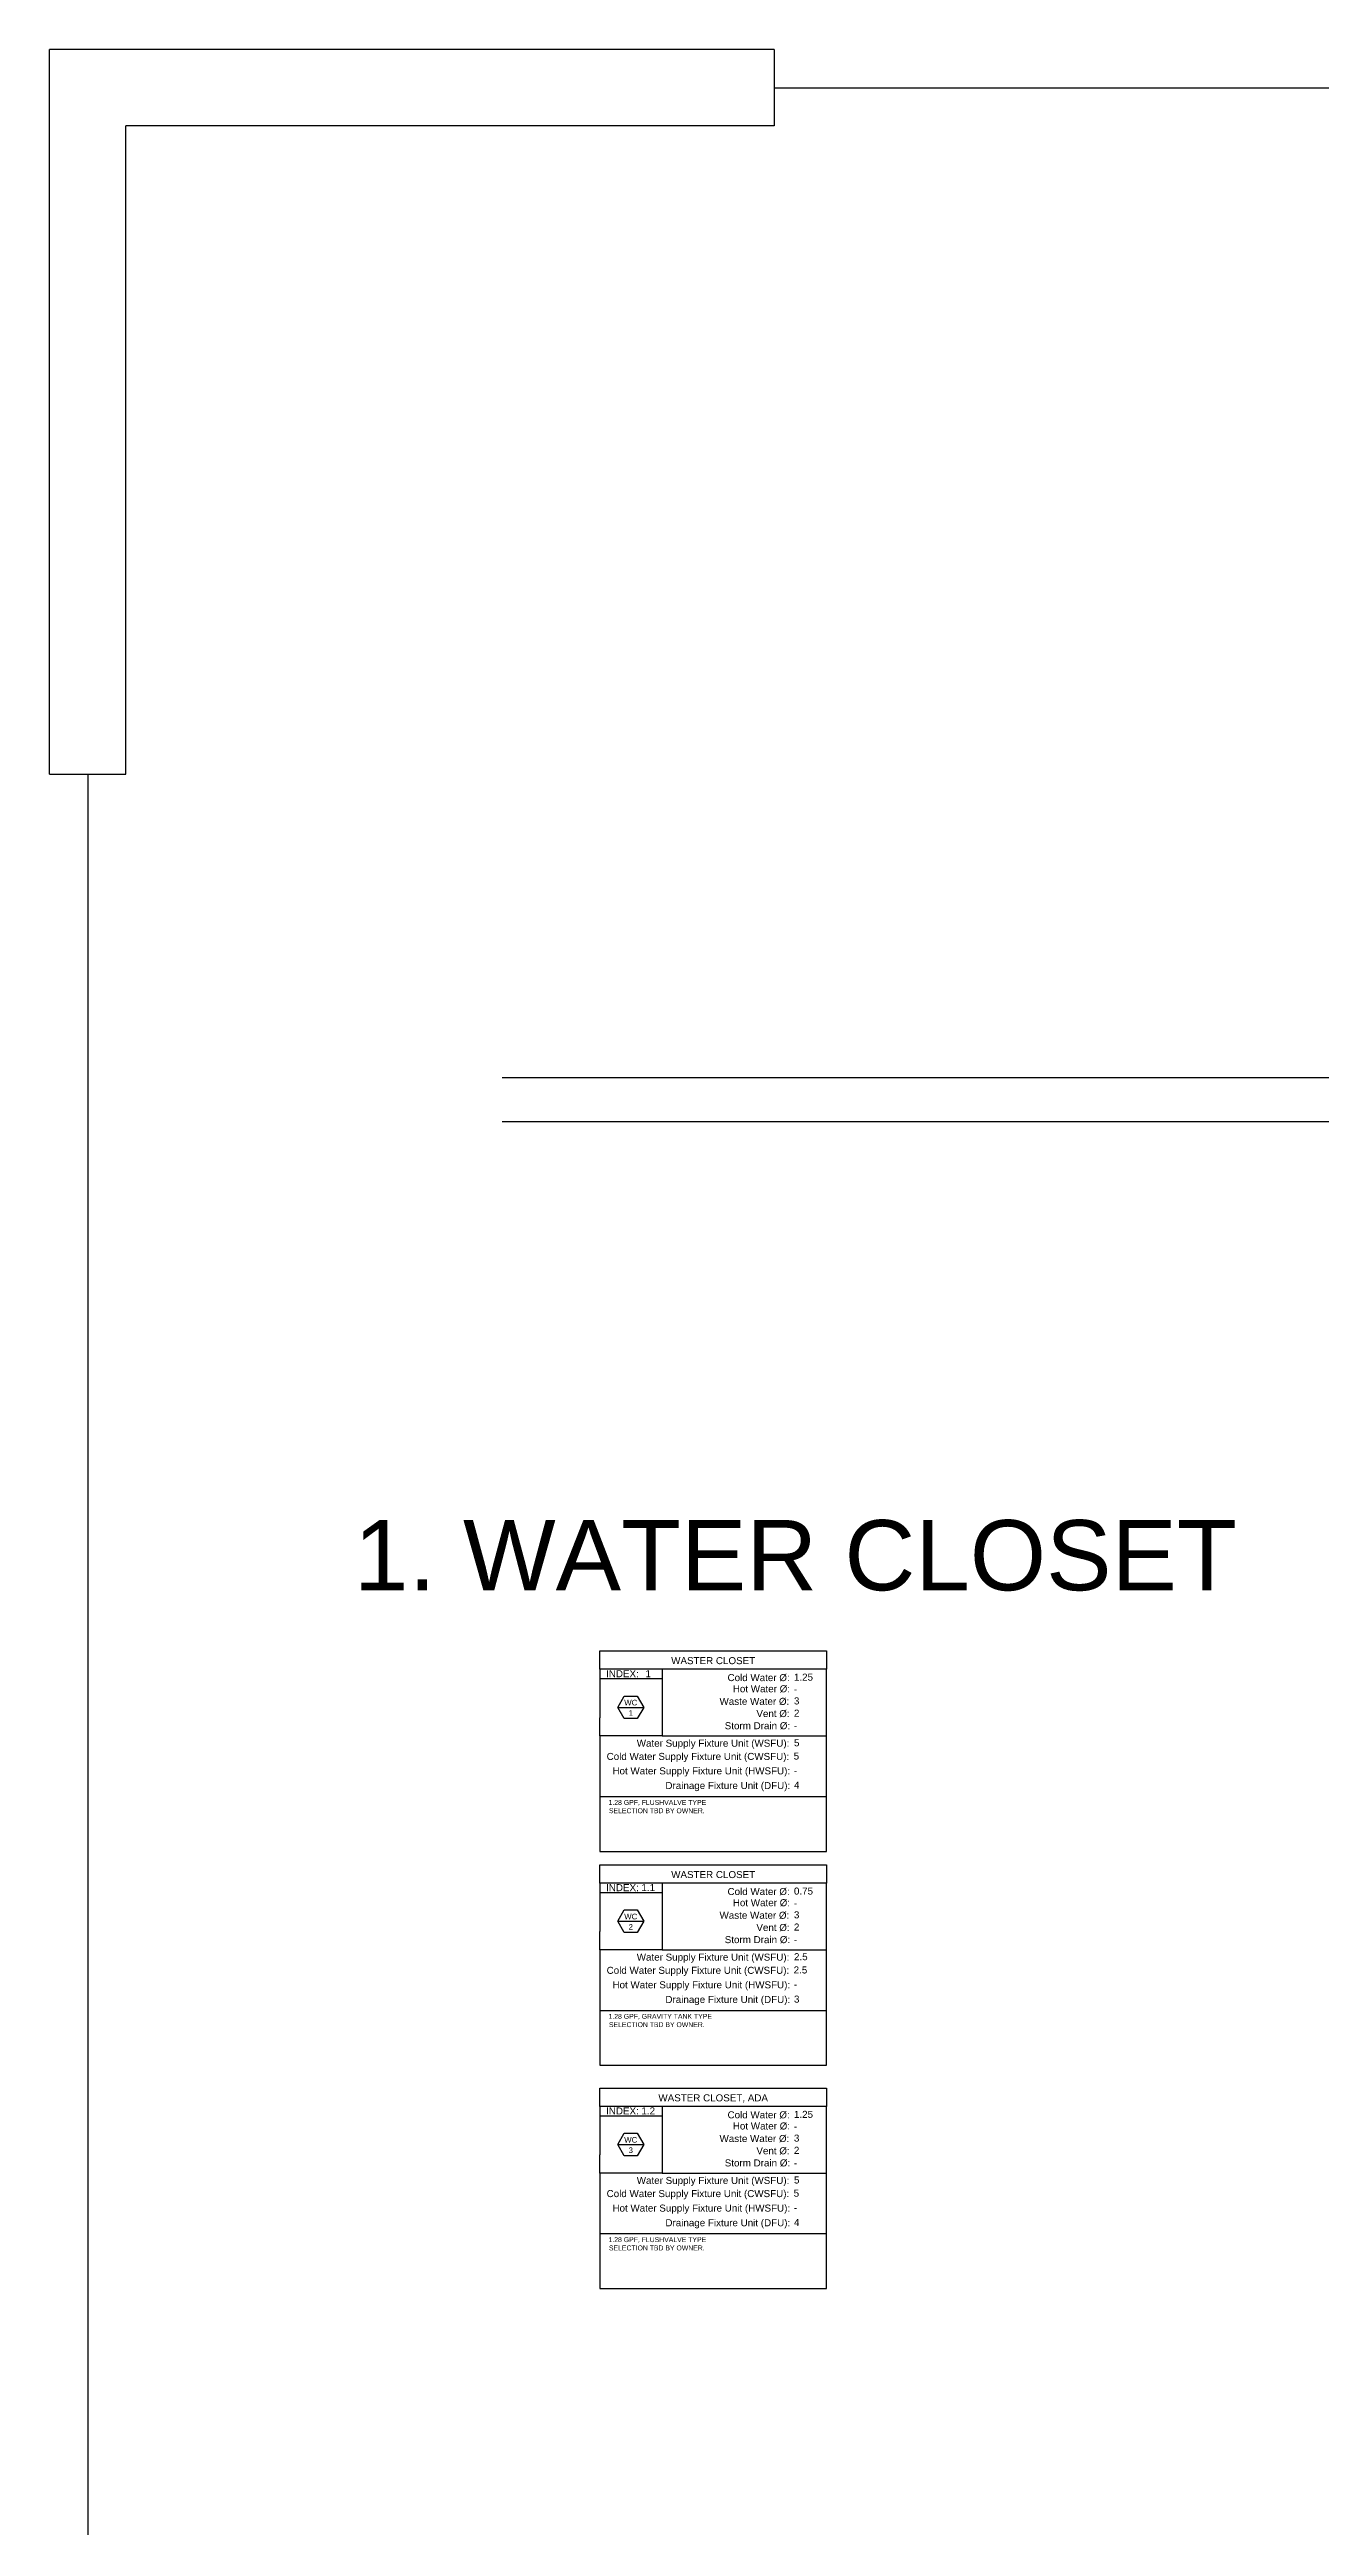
# Model space of a CAD drawing. Header units: inches. Extents: x -402 to -9, y -37 to 148.
# Drawn here: x -402.49 to -384.39, y -1.88 to 33.39 of the extents above; entities that cross this region are included whole.
import ezdxf
from ezdxf.enums import TextEntityAlignment as Align

# ---------------------------------------------------------------- set-up
doc = ezdxf.new("R2010")
doc.units = ezdxf.units.IN
doc.header["$MEASUREMENT"] = 0
doc.layers.add('FIXTURE_DETAILS_[GV_P]', color=7, linetype='Continuous')
doc.layers.add('GEC_BORDER', color=255, linetype='Continuous')
doc.styles.add('ARC-TEXT', font='arial.ttf', dxfattribs={"width": 1.00018, "height": 4.5})
doc.styles.get("Standard").update_dxf_attribs({"font": 'arial.ttf'})

# ---------------------------------------------------------------- blocks, each defined once
blk = doc.blocks.new('FixtureDetails')
for p, q in [((0, -0.259), (0, 0)), ((0, 0), (3.227, 0)), ((0.888, -0.259), (0, -0.259)), ((0, -0.259), (0, -0.95)), ((3.227, -0.259), (0.888, -0.259)), ((0.888, -0.259), (0.888, -1.209)), ((3.227, 0), (3.227, -0.259)), ((3.227, -2.853), (3.227, -0.259)), ((0.888, -0.397), (0, -0.397)), ((0, -1.209), (0, -0.95)), ((0, -1.209), (0, -2.853)), ((0.888, -1.209), (0, -1.209)), ((0.888, -1.209), (3.227, -1.209)), ((0, -2.071), (3.227, -2.071)), ((0, -2.853), (3.227, -2.853))]:
    blk.add_line(p, q)
at = {"layer": 'GEC_BORDER'}
blk.add_lwpolyline([(0.254, -0.803), (0.347, -0.642), (0.532, -0.642), (0.625, -0.803), (0.532, -0.963), (0.347, -0.963), (0.254, -0.803), (0.625, -0.803)], dxfattribs=at)
at = {"char_height": 0.1, "style": 'ARC-TEXT'}
for s, width, gutter_width, insert, attachment_point in [('{\\fArial|b0|i0|c163|p34;INDEX:}', 0.49441, 22.5, (0.321, -0.324), 5), ('{\\fArial|b0|i0|c163|p34;\\C3;Cold Water \\fArial|b0|i0|c0|p34;%%C\\fArial|b0|i0|c163|p34;:}', 0.89825, 22.5, (1.818, -0.329), 1), ('{\\fArial|b0|i0|c163|p34;\\C6;Waste Water \\fArial|b0|i0|c0|p34;%%C\\fArial|b0|i0|c163|p34;:}', 1.08121, 22.5, (1.704, -0.667), 1), ('{\\fArial|b0|i0|c163|p34;\\C2;Hot Water \\fArial|b0|i0|c0|p34;%%C\\fArial|b0|i0|c163|p34;:}', 0.89825, 22.5, (1.893, -0.488), 1), ('{\\fArial|b0|i0|c163|p34;\\C4;Storm Drain \\fArial|b0|i0|c0|p34;%%C\\fArial|b0|i0|c163|p34;:}', 1.34828, 22.5, (1.778, -1.014), 1), ('{\\fArial|b0|i0|c163|p34;\\C5;Vent \\fArial|b0|i0|c0|p34;%%C\\fArial|b0|i0|c163|p34;:}', 0.56644, 22.5, (2.229, -0.841), 1), ('{\\fArial|b0|i0|c163|p34;Water Supply Fixture Unit (WSFU):}', 2.25258, 22.435, (0.525, -1.263), 1), ('{\\fArial|b0|i0|c163|p34;\\C3;Cold Water Supply Fixture Unit (CWSFU):}', 2.9323, 22.435, (0.096, -1.451), 1), ('{\\fArial|b0|i0|c163|p34;\\C2;Hot Water Supply Fixture Unit (HWSFU):}', 2.9323, 22.435, (0.179, -1.657), 1), ('{\\fArial|b0|i0|c163|p34;\\C6;Drainage Fixture Unit (DFU):}', 1.82035, 22.435, (0.933, -1.866), 1)]:
    blk.add_mtext_dynamic_manual_height_columns(s, width=width, gutter_width=gutter_width, heights=[0.112], dxfattribs=dict(at, insert=insert, attachment_point=attachment_point))
at = {"style": 'ARC-TEXT', "width": 1.00018}
for tag, height, p in [('INDEX', 0.1, (0.688, -0.323)), ('FIXTURE_NAME', 0.1, (1.613, -0.138)), ('TAG', 0.08, (0.44, -0.735)), ('NUMBER', 0.08, (0.44, -0.883))]:
    blk.add_attdef(tag, text='', height=height, dxfattribs=at).set_placement(p, align=Align.MIDDLE_CENTER)
at = {"style": 'ARC-TEXT'}
for tag, p, height, width in [('CW_DIA', (2.763, -0.423), 0.1, 1.00018), ('WASTE_DIA', (2.763, -0.761), 0.1, 1.00018), ('HW_DIA', (2.761, -0.594), 0.1, 1.00018), ('VENT_DIA', (2.763, -0.935), 0.1, 1.00018), ('STORM_DIA', (2.763, -1.117), 0.1, 1.00018), ('WSFU', (2.764, -1.357), 0.1, 1.00018), ('CWSFU', (2.76, -1.546), 0.1, 1.00018), ('HWSFU', (2.764, -1.751), 0.1, 1.00018), ('DFU', (2.764, -1.961), 0.1, 1.00018), ('DESCRIPTION_001', (0.126, -2.192), 0.07, 1.0002)]:
    blk.add_attdef(tag, p, '', height=height, dxfattribs=dict(at, width=width))
blk = doc.blocks.new('*U12')
for p, q in [((-0.544, -9.774), (-0.544, 0.544)), ((9.774, 0.544), (-0.544, 0.544)), ((9.774, 0.544), (9.774, -0.544)), ((9.774, 0), (104.24, 0)), ((0.544, -9.774), (0.544, -0.544)), ((9.774, -0.544), (0.544, -0.544)), ((-0.544, -9.774), (0.544, -9.774)), ((0, -9.774), (0, -64.553))]:
    blk.add_line(p, q)

msp = doc.modelspace()

# ---------------------------------------------------------------- linework, layer by layer
at = {"layer": 'FIXTURE_DETAILS_[GV_P]'}
for p, q in [((-396.04647, 18.75541), (-300.89273, 18.75541)), ((-396.04647, 18.1276), (-300.89273, 18.1276))]:
    msp.add_line(p, q, dxfattribs=at)

# ---------------------------------------------------------------- block references
msp.add_blockref('*U12', (-401.94825, 32.84966))
ref = msp.add_blockref('FixtureDetails', (-394.65427, 10.58988), dxfattribs=at)
ref.add_attrib('INDEX', '1', dxfattribs={"layer": '0', "height": 0.1, "style": 'ARC-TEXT', "width": 1.00018}).set_placement((-393.96585, 10.26668), align=Align.MIDDLE_CENTER)
ref.add_attrib('FIXTURE_NAME', 'WASTER CLOSET', dxfattribs={"layer": '0', "height": 0.1, "style": 'ARC-TEXT', "width": 1.00018}).set_placement((-393.04089, 10.45234), align=Align.MIDDLE_CENTER)
ref.add_attrib('TAG', 'WC', dxfattribs={"layer": '0', "height": 0.08, "style": 'ARC-TEXT', "width": 1.00018}).set_placement((-394.21465, 9.85482), align=Align.MIDDLE_CENTER)
ref.add_attrib('NUMBER', '1', dxfattribs={"layer": '0', "height": 0.08, "style": 'ARC-TEXT', "width": 1.00018}).set_placement((-394.21465, 9.7068), align=Align.MIDDLE_CENTER)
ref.add_attrib('CW_DIA', '1.25', (-391.8909, 10.16733), dxfattribs={"layer": '0', "height": 0.1, "style": 'ARC-TEXT', "width": 1.00018})
ref.add_attrib('HW_DIA', '-', (-391.89296, 9.99564), dxfattribs={"layer": '0', "height": 0.1, "style": 'ARC-TEXT', "width": 1.00018})
ref.add_attrib('WASTE_DIA', '3', (-391.8909, 9.82899), dxfattribs={"layer": '0', "height": 0.1, "style": 'ARC-TEXT', "width": 1.00018})
ref.add_attrib('VENT_DIA', '2', (-391.8909, 9.6552), dxfattribs={"layer": '0', "height": 0.1, "style": 'ARC-TEXT', "width": 1.00018})
ref.add_attrib('STORM_DIA', '-', (-391.8909, 9.47334), dxfattribs={"layer": '0', "height": 0.1, "style": 'ARC-TEXT', "width": 1.00018})
ref.add_attrib('WSFU', '5', (-391.88992, 9.23282), dxfattribs={"layer": '0', "height": 0.1, "style": 'ARC-TEXT', "width": 1.00018})
ref.add_attrib('CWSFU', '5', (-391.89472, 9.04417), dxfattribs={"layer": '0', "height": 0.1, "style": 'ARC-TEXT', "width": 1.00018})
ref.add_attrib('HWSFU', '-', (-391.88992, 8.83884), dxfattribs={"layer": '0', "height": 0.1, "style": 'ARC-TEXT', "width": 1.00018})
ref.add_attrib('DFU', '4', (-391.88992, 8.62918), dxfattribs={"layer": '0', "height": 0.1, "style": 'ARC-TEXT', "width": 1.00018})
ref.add_attrib('DESCRIPTION_001', '1.28 GPF, FLUSHVALVE TYPE', (-394.5317, 8.39819), dxfattribs={"layer": '0', "height": 0.07, "style": 'ARC-TEXT'})
ref.add_attrib('DESCRIPTION_002', 'SELECTION TBD BY OWNER.', (-394.52544, 8.28028), dxfattribs={"layer": '0', "height": 0.07, "style": 'ARC-TEXT'})
ref = msp.add_blockref('FixtureDetails', (-394.65427, 7.54378), dxfattribs=at)
ref.add_attrib('INDEX', '1.1', dxfattribs={"layer": '0', "height": 0.1, "style": 'ARC-TEXT', "width": 1.00018}).set_placement((-393.96585, 7.22058), align=Align.MIDDLE_CENTER)
ref.add_attrib('FIXTURE_NAME', 'WASTER CLOSET', dxfattribs={"layer": '0', "height": 0.1, "style": 'ARC-TEXT', "width": 1.00018}).set_placement((-393.04089, 7.40625), align=Align.MIDDLE_CENTER)
ref.add_attrib('TAG', 'WC', dxfattribs={"layer": '0', "height": 0.08, "style": 'ARC-TEXT', "width": 1.00018}).set_placement((-394.21465, 6.80872), align=Align.MIDDLE_CENTER)
ref.add_attrib('NUMBER', '2', dxfattribs={"layer": '0', "height": 0.08, "style": 'ARC-TEXT', "width": 1.00018}).set_placement((-394.21465, 6.66071), align=Align.MIDDLE_CENTER)
ref.add_attrib('CW_DIA', '0.75', (-391.8909, 7.12123), dxfattribs={"layer": '0', "height": 0.1, "style": 'ARC-TEXT', "width": 1.00018})
ref.add_attrib('HW_DIA', '-', (-391.89296, 6.94954), dxfattribs={"layer": '0', "height": 0.1, "style": 'ARC-TEXT', "width": 1.00018})
ref.add_attrib('WASTE_DIA', '3', (-391.8909, 6.78289), dxfattribs={"layer": '0', "height": 0.1, "style": 'ARC-TEXT', "width": 1.00018})
ref.add_attrib('VENT_DIA', '2', (-391.8909, 6.6091), dxfattribs={"layer": '0', "height": 0.1, "style": 'ARC-TEXT', "width": 1.00018})
ref.add_attrib('STORM_DIA', '-', (-391.8909, 6.42724), dxfattribs={"layer": '0', "height": 0.1, "style": 'ARC-TEXT', "width": 1.00018})
ref.add_attrib('WSFU', '2.5', (-391.88992, 6.18672), dxfattribs={"layer": '0', "height": 0.1, "style": 'ARC-TEXT', "width": 1.00018})
ref.add_attrib('CWSFU', '2.5', (-391.89472, 5.99807), dxfattribs={"layer": '0', "height": 0.1, "style": 'ARC-TEXT', "width": 1.00018})
ref.add_attrib('HWSFU', '-', (-391.88992, 5.79275), dxfattribs={"layer": '0', "height": 0.1, "style": 'ARC-TEXT', "width": 1.00018})
ref.add_attrib('DFU', '3', (-391.88992, 5.58308), dxfattribs={"layer": '0', "height": 0.1, "style": 'ARC-TEXT', "width": 1.00018})
ref.add_attrib('DESCRIPTION_001', '1.28 GPF, GRAVITY TANK TYPE', (-394.5317, 5.35209), dxfattribs={"layer": '0', "height": 0.07, "style": 'ARC-TEXT'})
ref.add_attrib('DESCRIPTION_002', 'SELECTION TBD BY OWNER.', (-394.52544, 5.23419), dxfattribs={"layer": '0', "height": 0.07, "style": 'ARC-TEXT'})
ref = msp.add_blockref('FixtureDetails', (-394.65427, 4.36432), dxfattribs=at)
ref.add_attrib('INDEX', '1.2', dxfattribs={"layer": '0', "height": 0.1, "style": 'ARC-TEXT', "width": 1.00018}).set_placement((-393.96585, 4.04111), align=Align.MIDDLE_CENTER)
ref.add_attrib('FIXTURE_NAME', 'WASTER CLOSET, ADA', dxfattribs={"layer": '0', "height": 0.1, "style": 'ARC-TEXT', "width": 1.00018}).set_placement((-393.04089, 4.22678), align=Align.MIDDLE_CENTER)
ref.add_attrib('TAG', 'WC', dxfattribs={"layer": '0', "height": 0.08, "style": 'ARC-TEXT', "width": 1.00018}).set_placement((-394.21465, 3.62926), align=Align.MIDDLE_CENTER)
ref.add_attrib('NUMBER', '3', dxfattribs={"layer": '0', "height": 0.08, "style": 'ARC-TEXT', "width": 1.00018}).set_placement((-394.21465, 3.48124), align=Align.MIDDLE_CENTER)
ref.add_attrib('CW_DIA', '1.25', (-391.8909, 3.94177), dxfattribs={"layer": '0', "height": 0.1, "style": 'ARC-TEXT', "width": 1.00018})
ref.add_attrib('HW_DIA', '-', (-391.89296, 3.77007), dxfattribs={"layer": '0', "height": 0.1, "style": 'ARC-TEXT', "width": 1.00018})
ref.add_attrib('WASTE_DIA', '3', (-391.8909, 3.60343), dxfattribs={"layer": '0', "height": 0.1, "style": 'ARC-TEXT', "width": 1.00018})
ref.add_attrib('VENT_DIA', '2', (-391.8909, 3.42964), dxfattribs={"layer": '0', "height": 0.1, "style": 'ARC-TEXT', "width": 1.00018})
ref.add_attrib('STORM_DIA', '-', (-391.8909, 3.24778), dxfattribs={"layer": '0', "height": 0.1, "style": 'ARC-TEXT', "width": 1.00018})
ref.add_attrib('WSFU', '5', (-391.88992, 3.00726), dxfattribs={"layer": '0', "height": 0.1, "style": 'ARC-TEXT', "width": 1.00018})
ref.add_attrib('CWSFU', '5', (-391.89472, 2.81861), dxfattribs={"layer": '0', "height": 0.1, "style": 'ARC-TEXT', "width": 1.00018})
ref.add_attrib('HWSFU', '-', (-391.88992, 2.61328), dxfattribs={"layer": '0', "height": 0.1, "style": 'ARC-TEXT', "width": 1.00018})
ref.add_attrib('DFU', '4', (-391.88992, 2.40362), dxfattribs={"layer": '0', "height": 0.1, "style": 'ARC-TEXT', "width": 1.00018})
ref.add_attrib('DESCRIPTION_001', '1.28 GPF, FLUSHVALVE TYPE', (-394.5317, 2.17263), dxfattribs={"layer": '0', "height": 0.07, "style": 'ARC-TEXT'})
ref.add_attrib('DESCRIPTION_002', 'SELECTION TBD BY OWNER.', (-394.52544, 2.05472), dxfattribs={"layer": '0', "height": 0.07, "style": 'ARC-TEXT'})

# ---------------------------------------------------------------- texts
msp.add_text('1. WATER CLOSET', height=1, dxfattribs=at).set_placement((-398.15629, 11.45401))

doc.saveas('drawing.dxf')
